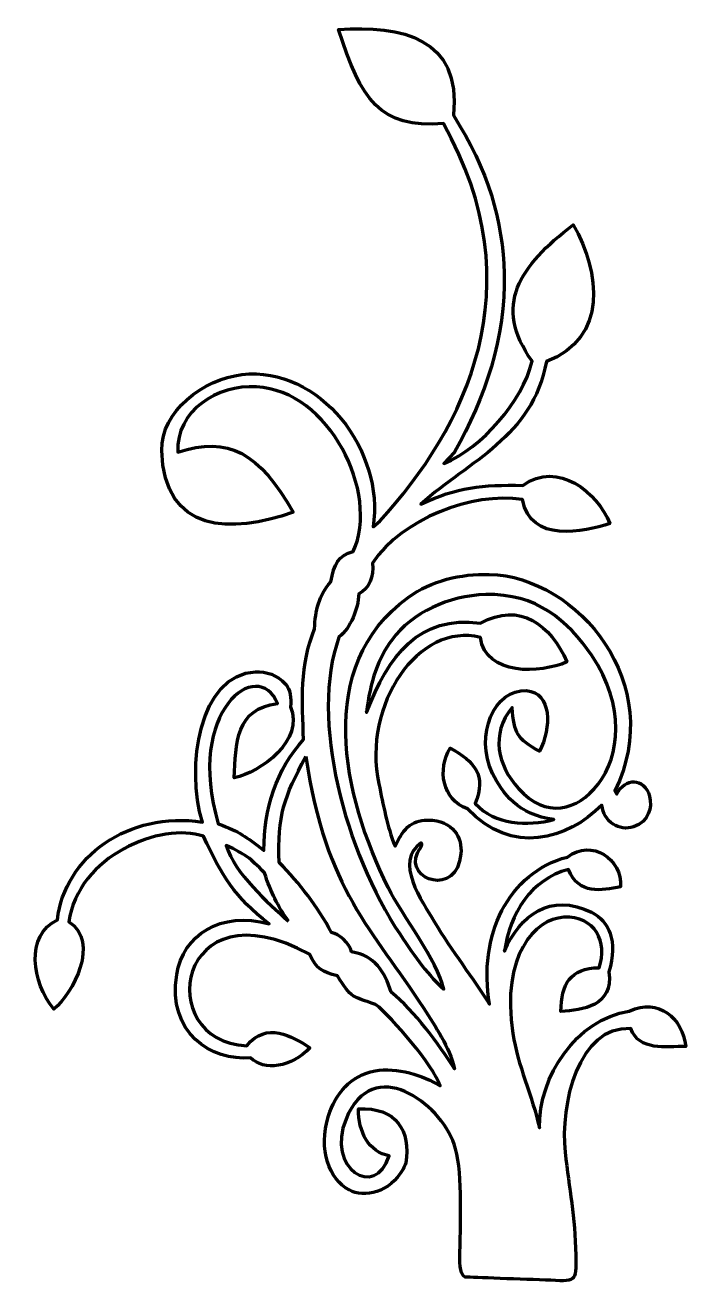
# Model space of a CAD drawing. Header units: centimetres. Extents: x -3.6 to 10.4, y -13.2 to 13.6.
import ezdxf

# ---------------------------------------------------------------- set-up
doc = ezdxf.new("R2010")
doc.units = ezdxf.units.CM
doc.header["$MEASUREMENT"] = 0
doc.layers.add('Camada 1', color=7, linetype='Continuous')

msp = doc.modelspace()

# ---------------------------------------------------------------- linework, layer by layer
at = {"layer": 'Camada 1', "color": 250, "lineweight": 100}
for points, knots in [([(8.10394, -12.5966), (8.08612, -11.76347), (7.9633, -11.19505), (7.87551, -10.40632), (7.87551, -10.40632), (7.76364, -9.40126), (8.14881, -7.71164), (9.27246, -7.77557), (9.27246, -7.77557), (9.45998, -8.25774), (10.01413, -8.15701), (10.44711, -8.15324), (10.44711, -8.15324), (10.36335, -7.54325), (9.87997, -7.12308), (9.24194, -7.40068), (9.24194, -7.40068), (8.10155, -7.58808), (7.32111, -8.78839), (7.32726, -9.88468), (7.32726, -9.88468), (7.17653, -9.21037), (6.86272, -8.54117), (6.76253, -7.88018), (6.76253, -7.88018), (6.50996, -6.21287), (7.23217, -5.44459), (7.84655, -5.40834), (7.84655, -5.40834), (8.51297, -5.36902), (8.79179, -5.9391), (8.59911, -6.48012), (8.59911, -6.48012), (7.99084, -6.48012), (7.78822, -6.82845), (7.78822, -7.41317), (7.78822, -7.41317), (8.24886, -7.38246), (8.90801, -7.29572), (8.81014, -6.56897), (8.81014, -6.56897), (9.00124, -5.90713), (8.81025, -5.4843), (8.44097, -5.30167), (8.44097, -5.30167), (7.56607, -4.86897), (6.90501, -5.3732), (6.58859, -6.12465), (6.58859, -6.12465), (6.6914, -5.33101), (7.15309, -4.59593), (7.94651, -4.38905), (7.94651, -4.38905), (8.17495, -4.94804), (8.64637, -4.8278), (9.05841, -4.76115), (9.05841, -4.76115), (9.09013, -4.15847), (8.45033, -3.73249), (7.92429, -4.12524), (7.92429, -4.12524), (6.67537, -4.44732), (6.01262, -5.80078), (6.26923, -7.25487), (6.26923, -7.25487), (5.92339, -6.71393), (5.46075, -6.11366), (5.08937, -5.49876), (5.08937, -5.49876), (4.82859, -5.067), (4.22305, -4.21662), (4.8141, -3.82255), (4.8141, -3.82255), (4.86739, -3.88274), (4.76942, -3.94724), (4.73005, -4.03847), (4.73005, -4.03847), (4.47688, -4.62522), (5.56983, -4.98104), (5.65749, -4.05656), (5.65749, -4.05656), (5.68948, -3.71914), (5.50428, -3.34815), (4.95117, -3.33882), (4.95117, -3.33882), (4.58772, -3.33268), (4.40513, -3.57281), (4.25594, -3.89753), (4.25594, -3.89753), (4.08217, -3.46752), (4.00628, -3.01623), (3.91102, -2.57233), (3.91102, -2.57233), (3.54866, -0.88392), (4.75572, 0.87328), (6.072, 0.54559), (6.072, 0.54559), (6.18991, -0.27985), (7.34887, -0.22455), (7.91589, 0.02353), (7.91589, 0.02353), (7.57218, 0.80468), (6.91855, 1.32167), (6.072, 0.84549), (6.072, 0.84549), (4.77547, 1.03033), (4.10027, 0.15489), (3.6505, -1.05393), (3.6505, -1.05393), (3.71696, -0.39761), (3.90279, 0.11409), (4.19054, 0.49647), (4.19054, 0.49647), (4.62077, 1.06824), (5.38739, 1.43391), (6.18538, 1.45599), (6.18538, 1.45599), (7.25389, 1.48554), (7.93345, 0.91175), (8.4429, 0.15772), (8.4429, 0.15772), (9.17352, -0.92369), (9.03838, -1.98001), (8.57778, -2.57745), (8.57778, -2.57745), (8.14193, -3.1428), (7.46466, -3.31621), (6.8837, -2.67076), (6.8837, -2.67076), (6.44215, -2.1802), (6.2791, -1.51414), (6.74956, -0.94285), (6.74956, -0.94285), (6.78247, -1.50219), (6.86092, -1.61364), (7.32718, -1.87591), (7.32718, -1.87591), (7.59134, -1.38531), (7.59222, -0.6214), (7.05459, -0.58739), (7.05459, -0.58739), (6.38083, -0.54474), (5.93173, -1.52297), (6.3326, -2.35105), (6.3326, -2.35105), (6.53195, -2.76284), (6.87489, -3.22637), (7.6382, -3.33103), (7.6382, -3.33103), (7.06671, -3.46896), (6.38345, -3.45148), (5.96092, -2.98668), (5.96092, -2.98668), (6.20913, -2.38385), (5.95199, -2.09759), (5.42775, -1.80926), (5.42775, -1.80926), (5.15531, -2.25684), (5.25676, -2.90961), (5.7943, -3.09777), (5.7943, -3.09777), (6.73477, -4.09926), (7.91979, -3.76033), (8.66011, -3.02001), (8.66011, -3.02001), (8.69839, -3.38367), (9.02866, -3.5847), (9.33202, -3.48287), (9.33202, -3.48287), (9.65523, -3.37434), (9.73514, -3.07061), (9.67176, -2.83362), (9.67176, -2.83362), (9.56229, -2.42435), (9.14786, -2.43376), (8.97671, -2.78675), (8.97671, -2.78675), (8.97671, -2.78675), (8.93624, -2.716), (8.93624, -2.716), (8.93624, -2.716), (10.04621, -0.46188), (8.15213, 1.84445), (6.25837, 1.88537), (6.25837, 1.88537), (5.65666, 1.89837), (5.03615, 1.76156), (4.53197, 1.39444), (4.53197, 1.39444), (2.53005, -0.06324), (3.13435, -2.82072), (4.10955, -4.77041), (4.10955, -4.77041), (4.4245, -5.40005), (5.15121, -6.31754), (5.29446, -6.93828), (5.29446, -6.93828), (4.98845, -6.67548), (4.68511, -6.25705), (4.36173, -5.7699), (4.36173, -5.7699), (3.18871, -4.00283), (2.42982, -1.19429), (3.06182, 0.54837), (3.06182, 0.54837), (3.31916, 0.76895), (3.4641, 1.13357), (3.4839, 1.47032), (3.4839, 1.47032), (3.70748, 1.58342), (3.81103, 1.83454), (3.77269, 2.12569), (3.77269, 2.12569), (4.41699, 3.07731), (5.88827, 3.63697), (6.97174, 3.48083), (6.97174, 3.48083), (7.12371, 2.54358), (8.28287, 2.78162), (8.82675, 2.96987), (8.82675, 2.96987), (8.56464, 3.62376), (7.7265, 4.32053), (6.97451, 3.77796), (6.97451, 3.77796), (6.11604, 3.79387), (5.57447, 3.74356), (4.80295, 3.37807), (4.80295, 3.37807), (5.85664, 4.31985), (7.16391, 4.79022), (7.47981, 6.41052), (7.47981, 6.41052), (8.79334, 6.91572), (8.62816, 8.30253), (8.04631, 9.32077), (8.04631, 9.32077), (6.90402, 8.44041), (6.32545, 7.60728), (7.17434, 6.41882), (7.17434, 6.41882), (6.95703, 5.54965), (6.11576, 4.59255), (5.29711, 4.24169), (5.29711, 4.24169), (5.29711, 4.24169), (5.51928, 4.48607), (5.51928, 4.48607), (5.51928, 4.48607), (6.17872, 5.64009), (6.6093, 6.92947), (6.57939, 8.28648), (6.57939, 8.28648), (6.55538, 9.37593), (6.23455, 10.50899), (5.49706, 11.65059), (5.49706, 11.65059), (5.67042, 13.30037), (4.39162, 13.56785), (3.05331, 13.47225), (3.05331, 13.47225), (3.52394, 11.98189), (3.92976, 11.36322), (5.28597, 11.47284), (5.28597, 11.47284), (7.25294, 7.98798), (5.75123, 5.00566), (3.93082, 3.0198), (3.93082, 3.0198), (3.93082, 3.0198), (3.7864, 2.89762), (3.7864, 2.89762), (3.7864, 2.89762), (4.04502, 4.50101), (2.65113, 6.33214), (0.99608, 6.13593), (0.99608, 6.13593), (0.17324, 6.0384), (-0.72907, 5.3574), (-0.70964, 4.52128), (-0.70964, 4.52128), (-0.6686, 2.75612), (0.77314, 2.74149), (2.08693, 3.20864), (2.08693, 3.20864), (1.36749, 4.46968), (0.70777, 4.8435), (-0.36789, 4.48603), (-0.36789, 4.48603), (-0.41711, 5.37173), (0.47658, 5.92136), (1.30666, 5.87518), (1.30666, 5.87518), (2.8493, 5.78938), (3.94008, 3.63053), (3.36437, 2.36998), (3.36437, 2.36998), (3.04283, 2.29007), (2.96058, 2.0977), (2.88674, 1.72573), (2.88674, 1.72573), (2.6321, 1.43221), (2.55611, 1.12332), (2.54239, 0.72603), (2.54239, 0.72603), (2.22988, -0.03304), (2.27396, -0.81945), (2.30915, -1.62883), (2.30915, -1.62883), (1.73336, -2.25701), (1.45083, -3.1088), (1.46498, -3.98367), (1.46498, -3.98367), (1.06857, -3.68184), (0.97057, -3.60588), (0.49305, -3.41717), (0.49305, -3.41717), (-0.22422, -1.0072), (1.34518, 0.14729), (1.75378, -0.86238), (1.75378, -0.86238), (0.8659, -0.96104), (0.86087, -1.71409), (0.83183, -2.4397), (0.83183, -2.4397), (1.3989, -2.32338), (2.32752, -1.63952), (2.03148, -0.92903), (2.03148, -0.92903), (2.04506, -0.73875), (2.02401, -0.5628), (1.92312, -0.45007), (1.92312, -0.45007), (1.74104, -0.24664), (1.51725, -0.17996), (1.28683, -0.18833), (1.28683, -0.18833), (0.08103, -0.2321), (-0.20222, -2.22675), (0.15421, -3.38389), (0.15421, -3.38389), (-1.4112, -3.1367), (-2.7828, -4.12701), (-2.93375, -5.46104), (-2.93375, -5.46104), (-3.62029, -5.78815), (-3.47816, -6.79383), (-3.0115, -7.36048), (-3.0115, -7.36048), (-2.60356, -7.03079), (-2.01634, -5.9292), (-2.68939, -5.50547), (-2.68939, -5.50547), (-2.49687, -4.1025), (-0.71631, -3.3717), (0.17643, -3.68379), (0.17643, -3.68379), (0.56658, -4.52417), (0.83915, -4.97095), (1.57601, -5.5499), (1.57601, -5.5499), (0.53468, -5.25603), (-0.25529, -5.79506), (-0.39367, -6.62728), (-0.39367, -6.62728), (-0.59861, -7.85973), (0.35432, -8.47999), (1.17614, -8.3935), (1.17614, -8.3935), (1.46608, -8.68237), (2.05033, -8.60723), (2.44242, -8.18247), (2.44242, -8.18247), (2.05721, -7.93483), (1.52265, -7.61775), (1.09838, -8.13803), (1.09838, -8.13803), (-0.92863, -8.04896), (-0.39607, -4.64351), (2.43132, -6.19415), (2.43132, -6.19415), (2.59256, -6.51099), (2.69472, -6.57571), (3.03114, -6.64958), (3.03114, -6.64958), (3.32396, -7.13997), (3.35675, -7.09254), (3.84199, -7.26052), (3.84199, -7.26052), (4.20252, -7.54379), (5.06318, -8.55602), (5.21936, -8.99333), (5.21936, -8.99333), (4.85113, -8.76918), (4.29805, -8.58867), (3.83143, -8.67386), (3.83143, -8.67386), (3.30954, -8.76916), (2.98748, -9.16436), (2.83882, -9.6338), (2.83882, -9.6338), (2.61109, -10.35291), (2.86384, -10.98731), (3.27505, -11.2069), (3.27505, -11.2069), (3.60392, -11.38249), (4.14878, -11.26411), (4.4261, -10.76255), (4.4261, -10.76255), (4.44787, -10.72317), (4.46801, -10.68142), (4.48625, -10.63727), (4.48625, -10.63727), (4.59172, -9.94784), (4.28222, -9.44172), (3.47545, -9.48206), (3.47545, -9.48206), (3.47157, -9.97712), (3.69948, -10.40252), (4.1308, -10.48176), (4.1308, -10.48176), (3.84593, -11.41305), (2.77739, -10.75368), (3.2113, -9.69942), (3.2113, -9.69942), (3.78852, -8.29699), (5.20836, -9.35657), (5.51563, -10.23466), (5.51563, -10.23466), (5.68902, -10.73011), (5.65485, -11.77472), (5.63723, -12.53556), (5.63723, -12.53556), (5.62938, -12.87411), (5.64939, -13.00592), (5.74788, -13.05903), (5.74788, -13.05903), (5.75115, -13.0608), (6.80601, -13.10219), (7.46042, -13.12374), (7.46042, -13.12374), (7.78334, -13.13437), (7.94836, -13.16174), (8.03024, -13.09334), (8.03024, -13.09334), (8.10372, -13.03197), (8.11028, -12.89347), (8.10394, -12.5966)], [0, 0, 0, 0, 0.00884956, 0.00884956, 0.00884956, 0.00884956, 0.01769912, 0.01769912, 0.01769912, 0.01769912, 0.02654867, 0.02654867, 0.02654867, 0.02654867, 0.03539823, 0.03539823, 0.03539823, 0.03539823, 0.04424779, 0.04424779, 0.04424779, 0.04424779, 0.05309735, 0.05309735, 0.05309735, 0.05309735, 0.0619469, 0.0619469, 0.0619469, 0.0619469, 0.07079646, 0.07079646, 0.07079646, 0.07079646, 0.07964602, 0.07964602, 0.07964602, 0.07964602, 0.08849558, 0.08849558, 0.08849558, 0.08849558, 0.09734513, 0.09734513, 0.09734513, 0.09734513, 0.10619469, 0.10619469, 0.10619469, 0.10619469, 0.11504425, 0.11504425, 0.11504425, 0.11504425, 0.12389381, 0.12389381, 0.12389381, 0.12389381, 0.13274336, 0.13274336, 0.13274336, 0.13274336, 0.14159292, 0.14159292, 0.14159292, 0.14159292, 0.15044248, 0.15044248, 0.15044248, 0.15044248, 0.15929204, 0.15929204, 0.15929204, 0.15929204, 0.16814159, 0.16814159, 0.16814159, 0.16814159, 0.17699115, 0.17699115, 0.17699115, 0.17699115, 0.18584071, 0.18584071, 0.18584071, 0.18584071, 0.19469027, 0.19469027, 0.19469027, 0.19469027, 0.20353982, 0.20353982, 0.20353982, 0.20353982, 0.21238938, 0.21238938, 0.21238938, 0.21238938, 0.22123894, 0.22123894, 0.22123894, 0.22123894, 0.2300885, 0.2300885, 0.2300885, 0.2300885, 0.23893805, 0.23893805, 0.23893805, 0.23893805, 0.24778761, 0.24778761, 0.24778761, 0.24778761, 0.25663717, 0.25663717, 0.25663717, 0.25663717, 0.26548673, 0.26548673, 0.26548673, 0.26548673, 0.27433628, 0.27433628, 0.27433628, 0.27433628, 0.28318584, 0.28318584, 0.28318584, 0.28318584, 0.2920354, 0.2920354, 0.2920354, 0.2920354, 0.30088496, 0.30088496, 0.30088496, 0.30088496, 0.30973451, 0.30973451, 0.30973451, 0.30973451, 0.31858407, 0.31858407, 0.31858407, 0.31858407, 0.32743363, 0.32743363, 0.32743363, 0.32743363, 0.33628319, 0.33628319, 0.33628319, 0.33628319, 0.34513274, 0.34513274, 0.34513274, 0.34513274, 0.3539823, 0.3539823, 0.3539823, 0.3539823, 0.36283186, 0.36283186, 0.36283186, 0.36283186, 0.37168142, 0.37168142, 0.37168142, 0.37168142, 0.38053097, 0.38053097, 0.38053097, 0.38053097, 0.38938053, 0.38938053, 0.38938053, 0.38938053, 0.39823009, 0.39823009, 0.39823009, 0.39823009, 0.40707965, 0.40707965, 0.40707965, 0.40707965, 0.4159292, 0.4159292, 0.4159292, 0.4159292, 0.42477876, 0.42477876, 0.42477876, 0.42477876, 0.43362832, 0.43362832, 0.43362832, 0.43362832, 0.44247788, 0.44247788, 0.44247788, 0.44247788, 0.45132743, 0.45132743, 0.45132743, 0.45132743, 0.46017699, 0.46017699, 0.46017699, 0.46017699, 0.46902655, 0.46902655, 0.46902655, 0.46902655, 0.47787611, 0.47787611, 0.47787611, 0.47787611, 0.48672566, 0.48672566, 0.48672566, 0.48672566, 0.49557522, 0.49557522, 0.49557522, 0.49557522, 0.50442478, 0.50442478, 0.50442478, 0.50442478, 0.51327434, 0.51327434, 0.51327434, 0.51327434, 0.52212389, 0.52212389, 0.52212389, 0.52212389, 0.53097345, 0.53097345, 0.53097345, 0.53097345, 0.53982301, 0.53982301, 0.53982301, 0.53982301, 0.54867257, 0.54867257, 0.54867257, 0.54867257, 0.55752212, 0.55752212, 0.55752212, 0.55752212, 0.56637168, 0.56637168, 0.56637168, 0.56637168, 0.57522124, 0.57522124, 0.57522124, 0.57522124, 0.5840708, 0.5840708, 0.5840708, 0.5840708, 0.59292035, 0.59292035, 0.59292035, 0.59292035, 0.60176991, 0.60176991, 0.60176991, 0.60176991, 0.61061947, 0.61061947, 0.61061947, 0.61061947, 0.61946903, 0.61946903, 0.61946903, 0.61946903, 0.62831858, 0.62831858, 0.62831858, 0.62831858, 0.63716814, 0.63716814, 0.63716814, 0.63716814, 0.6460177, 0.6460177, 0.6460177, 0.6460177, 0.65486726, 0.65486726, 0.65486726, 0.65486726, 0.66371681, 0.66371681, 0.66371681, 0.66371681, 0.67256637, 0.67256637, 0.67256637, 0.67256637, 0.68141593, 0.68141593, 0.68141593, 0.68141593, 0.69026549, 0.69026549, 0.69026549, 0.69026549, 0.69911504, 0.69911504, 0.69911504, 0.69911504, 0.7079646, 0.7079646, 0.7079646, 0.7079646, 0.71681416, 0.71681416, 0.71681416, 0.71681416, 0.72566372, 0.72566372, 0.72566372, 0.72566372, 0.73451327, 0.73451327, 0.73451327, 0.73451327, 0.74336283, 0.74336283, 0.74336283, 0.74336283, 0.75221239, 0.75221239, 0.75221239, 0.75221239, 0.76106195, 0.76106195, 0.76106195, 0.76106195, 0.7699115, 0.7699115, 0.7699115, 0.7699115, 0.77876106, 0.77876106, 0.77876106, 0.77876106, 0.78761062, 0.78761062, 0.78761062, 0.78761062, 0.79646018, 0.79646018, 0.79646018, 0.79646018, 0.80530973, 0.80530973, 0.80530973, 0.80530973, 0.81415929, 0.81415929, 0.81415929, 0.81415929, 0.82300885, 0.82300885, 0.82300885, 0.82300885, 0.83185841, 0.83185841, 0.83185841, 0.83185841, 0.84070796, 0.84070796, 0.84070796, 0.84070796, 0.84955752, 0.84955752, 0.84955752, 0.84955752, 0.85840708, 0.85840708, 0.85840708, 0.85840708, 0.86725664, 0.86725664, 0.86725664, 0.86725664, 0.87610619, 0.87610619, 0.87610619, 0.87610619, 0.88495575, 0.88495575, 0.88495575, 0.88495575, 0.89380531, 0.89380531, 0.89380531, 0.89380531, 0.90265487, 0.90265487, 0.90265487, 0.90265487, 0.91150442, 0.91150442, 0.91150442, 0.91150442, 0.92035398, 0.92035398, 0.92035398, 0.92035398, 0.92920354, 0.92920354, 0.92920354, 0.92920354, 0.9380531, 0.9380531, 0.9380531, 0.9380531, 0.94690265, 0.94690265, 0.94690265, 0.94690265, 0.95575221, 0.95575221, 0.95575221, 0.95575221, 0.96460177, 0.96460177, 0.96460177, 0.96460177, 0.97345133, 0.97345133, 0.97345133, 0.97345133, 0.98230088, 0.98230088, 0.98230088, 0.98230088, 1, 1, 1, 1]), ([(2.35687, -1.98862), (1.89319, -2.84973), (1.74781, -3.24352), (1.79037, -4.2435), (1.79037, -4.2435), (2.23029, -4.69341), (2.604, -5.17477), (2.90116, -5.73195), (2.90116, -5.73195), (3.06044, -5.76325), (3.28499, -5.94578), (3.3288, -6.14293), (3.3288, -6.14293), (3.83051, -6.22323), (4.03024, -6.57), (4.17298, -6.99824), (4.17298, -6.99824), (4.6709, -7.40829), (5.18821, -8.10204), (5.52258, -8.63109), (5.52258, -8.63109), (5.40836, -8.1552), (5.12294, -7.74614), (4.8586, -7.33451), (4.8586, -7.33451), (3.77118, -5.64122), (2.78722, -4.86444), (2.35687, -1.98862)], [0, 0, 0, 0, 0.125, 0.125, 0.125, 0.125, 0.25, 0.25, 0.25, 0.25, 0.375, 0.375, 0.375, 0.375, 0.5, 0.5, 0.5, 0.5, 0.625, 0.625, 0.625, 0.625, 0.75, 0.75, 0.75, 0.75, 1, 1, 1, 1]), ([(1.99027, -5.49313), (1.54836, -5.09233), (0.83866, -4.48014), (0.66288, -3.88249), (0.66288, -3.88249), (1.0721, -4.06594), (1.16367, -4.14226), (1.47375, -4.4601), (1.47375, -4.4601), (1.62303, -4.893), (1.74226, -5.14952), (1.99027, -5.49313)], [0, 0, 0, 0, 0.25, 0.25, 0.25, 0.25, 0.5, 0.5, 0.5, 0.5, 1, 1, 1, 1])]:
    msp.add_open_spline(points, degree=3, knots=knots, dxfattribs=at)

doc.saveas('drawing.dxf')
